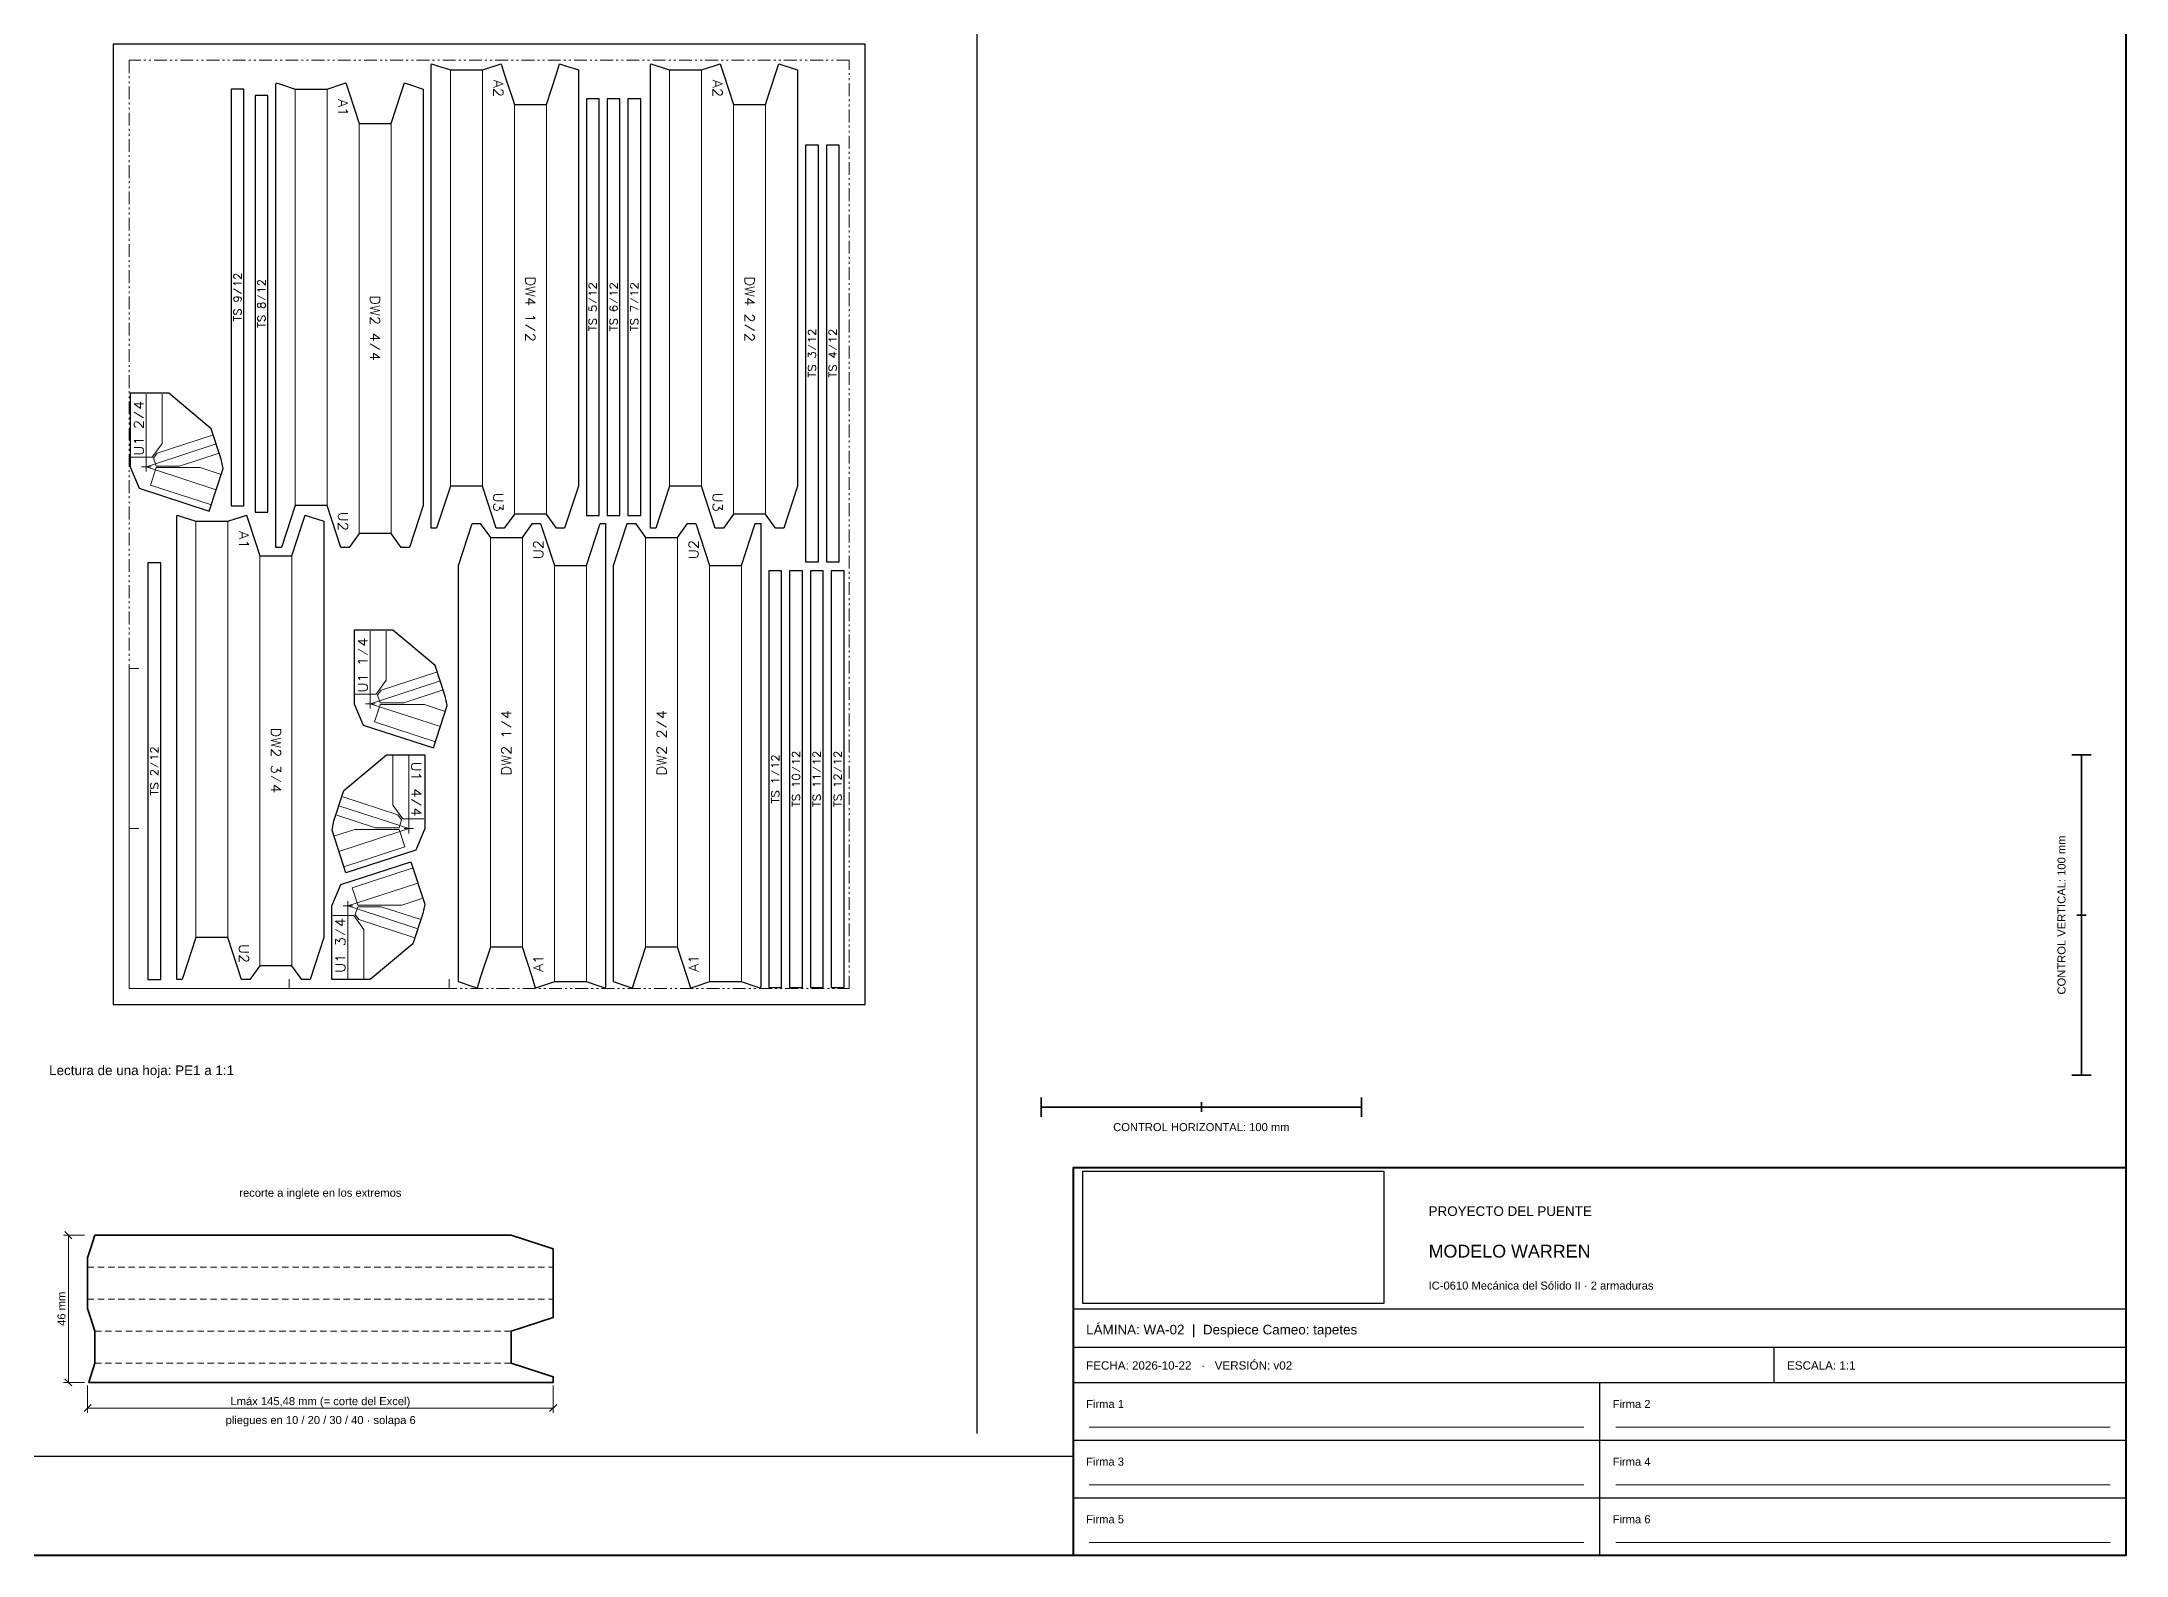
# Model space of a CAD drawing. Header units: millimetres. Extents: x 10 to 1179, y 10 to 831.
# Drawn here: x 528 to 1179, y 10 to 483 of the extents above; entities that cross this region are included whole.
import ezdxf

# ---------------------------------------------------------------- set-up
doc = ezdxf.new("R2010")
doc.units = ezdxf.units.MM
doc.linetypes.add('LT_PLIEGUE', pattern=[3.2, 2, -1.2])
doc.linetypes.add('LT_ZONA_UTIL', pattern=[8.2, 4, -1, 0.6, -1, 0.6, -1])
for name, color, linetype, lineweight in [('C_CORTE', 1, 'CONTINUOUS', 25), ('C_EJE', 4, 'CONTINUOUS', 13), ('C_PLIEGUE', 3, 'CONTINUOUS', 15), ('C_ROTULO', 5, 'CONTINUOUS', 13), ('CAJETIN', 7, 'CONTINUOUS', 30), ('CONTROL', 7, 'CONTINUOUS', 35), ('CORTE', 7, 'CONTINUOUS', 35), ('COTA', 7, 'CONTINUOUS', 13), ('MARCO', 7, 'CONTINUOUS', 40), ('MARCO_HOJA', 8, 'CONTINUOUS', 25), ('PLIEGUE', 7, 'LT_PLIEGUE', 18), ('TEXTO', 7, 'CONTINUOUS', 18), ('ZONA_UTIL', 5, 'LT_ZONA_UTIL', 18)]:
    doc.layers.add(name, color=color, linetype=linetype, lineweight=lineweight)
doc.styles.add('PLANO', font='arial.ttf')
picture_1 = doc.add_image_def('image1.png', size_in_pixel=(433, 190))

msp = doc.modelspace()

# ---------------------------------------------------------------- linework, layer by layer
at = {"layer": 'C_CORTE'}
for points in [[(695.35, 474.01), (695.35, 343.97), (691.07, 330.85), (691.07, 330.85), (689.5, 330.85), (688.48, 330.85), (688.48, 330.85), (685.35, 335.17), (685.35, 335.17), (675.35, 335.17), (675.35, 335.17), (672.22, 330.85), (672.22, 330.85), (671.2, 330.85), (669.63, 330.85), (669.63, 330.85), (665.35, 343.97), (665.35, 343.97), (655.35, 343.97), (655.35, 343.97), (651.07, 330.85), (651.07, 330.85), (649.5, 330.85), (649.35, 330.85), (649.35, 475.46), (649.5, 475.92), (649.5, 475.92), (651.07, 475.41), (655.35, 474.01), (665.35, 474.01), (669.63, 475.41), (671.2, 475.92), (671.2, 475.92), (672.22, 472.8), (672.22, 472.8), (675.35, 463.2), (675.35, 463.2), (685.35, 463.2), (685.35, 463.2), (688.48, 472.8), (688.48, 472.8), (689.5, 475.92), (689.5, 475.92), (691.07, 475.41)], [(763.85, 474.01), (763.85, 343.97), (759.57, 330.85), (759.57, 330.85), (758, 330.85), (756.98, 330.85), (756.98, 330.85), (753.85, 335.17), (753.85, 335.17), (743.85, 335.17), (743.85, 335.17), (740.72, 330.85), (740.72, 330.85), (739.7, 330.85), (738.13, 330.85), (738.13, 330.85), (733.85, 343.97), (733.85, 343.97), (723.85, 343.97), (723.85, 343.97), (719.57, 330.85), (719.57, 330.85), (718, 330.85), (717.85, 330.85), (717.85, 475.46), (718, 475.92), (718, 475.92), (719.57, 475.41), (723.85, 474.01), (733.85, 474.01), (738.13, 475.41), (739.7, 475.92), (739.7, 475.92), (740.72, 472.8), (740.72, 472.8), (743.85, 463.2), (743.85, 463.2), (753.85, 463.2), (753.85, 463.2), (756.98, 472.8), (756.98, 472.8), (758, 475.92), (758, 475.92), (759.57, 475.41)], [(646.85, 468.01), (646.85, 337.97), (642.57, 324.85), (642.57, 324.85), (641, 324.85), (639.98, 324.85), (639.98, 324.85), (636.85, 329.17), (636.85, 329.17), (626.85, 329.17), (626.85, 329.17), (623.72, 324.85), (623.72, 324.85), (622.7, 324.85), (621.13, 324.85), (621.13, 324.85), (616.85, 337.97), (616.85, 337.97), (606.85, 337.97), (606.85, 337.97), (602.57, 324.85), (602.57, 324.85), (601, 324.85), (600.85, 324.85), (600.85, 469.46), (601, 469.92), (601, 469.92), (602.57, 469.41), (606.85, 468.01), (616.85, 468.01), (621.13, 469.41), (622.7, 469.92), (622.7, 469.92), (623.72, 466.8), (623.72, 466.8), (626.85, 457.2), (626.85, 457.2), (636.85, 457.2), (636.85, 457.2), (639.98, 466.8), (639.98, 466.8), (641, 469.92), (641, 469.92), (642.57, 469.41)], [(590.85, 337.85), (590.85, 467.99), (586.85, 467.99), (586.85, 337.85)], [(598.35, 335.85), (598.35, 465.99), (594.35, 465.99), (594.35, 335.85)], [(701.85, 334.85), (701.85, 464.99), (697.85, 464.99), (697.85, 334.85)], [(708.35, 334.85), (708.35, 464.99), (704.35, 464.99), (704.35, 334.85)], [(714.85, 334.85), (714.85, 464.99), (710.85, 464.99), (710.85, 334.85)], [(770.35, 320.35), (770.35, 450.49), (766.35, 450.49), (766.35, 320.35)], [(776.85, 320.35), (776.85, 450.49), (772.85, 450.49), (772.85, 320.35)], [(580.05, 336.2), (584.35, 349.5), (583.75, 352.4), (580.65, 361.9), (567.35, 373), (555.35, 373), (555.35, 350), (558.15, 343.3)], [(615.85, 333.01), (615.85, 202.97), (611.57, 189.85), (611.57, 189.85), (610, 189.85), (608.98, 189.85), (608.98, 189.85), (605.85, 194.17), (605.85, 194.17), (595.85, 194.17), (595.85, 194.17), (592.72, 189.85), (592.72, 189.85), (591.7, 189.85), (590.13, 189.85), (590.13, 189.85), (585.85, 202.97), (585.85, 202.97), (575.85, 202.97), (575.85, 202.97), (571.57, 189.85), (571.57, 189.85), (570, 189.85), (569.85, 189.85), (569.85, 334.46), (570, 334.92), (570, 334.92), (571.57, 334.41), (575.85, 333.01), (585.85, 333.01), (590.13, 334.41), (591.7, 334.92), (591.7, 334.92), (592.72, 331.8), (592.72, 331.8), (595.85, 322.2), (595.85, 322.2), (605.85, 322.2), (605.85, 322.2), (608.98, 331.8), (608.98, 331.8), (610, 334.92), (610, 334.92), (611.57, 334.41)], [(657.85, 189.11), (657.85, 319.15), (662.13, 332.27), (662.13, 332.27), (663.7, 332.27), (664.72, 332.27), (664.72, 332.27), (667.85, 327.96), (667.85, 327.96), (677.85, 327.96), (677.85, 327.96), (680.98, 332.27), (680.98, 332.27), (682, 332.27), (683.57, 332.27), (683.57, 332.27), (687.85, 319.15), (687.85, 319.15), (697.85, 319.15), (697.85, 319.15), (702.13, 332.27), (702.13, 332.27), (703.7, 332.27), (703.85, 332.27), (703.85, 187.67), (703.7, 187.2), (703.7, 187.2), (702.13, 187.71), (697.85, 189.11), (687.85, 189.11), (683.57, 187.71), (682, 187.2), (682, 187.2), (680.98, 190.33), (680.98, 190.33), (677.85, 199.92), (677.85, 199.92), (667.85, 199.92), (667.85, 199.92), (664.72, 190.33), (664.72, 190.33), (663.7, 187.2), (663.7, 187.2), (662.13, 187.71)], [(706.35, 189.11), (706.35, 319.15), (710.63, 332.27), (710.63, 332.27), (712.2, 332.27), (713.22, 332.27), (713.22, 332.27), (716.35, 327.96), (716.35, 327.96), (726.35, 327.96), (726.35, 327.96), (729.48, 332.27), (729.48, 332.27), (730.5, 332.27), (732.07, 332.27), (732.07, 332.27), (736.35, 319.15), (736.35, 319.15), (746.35, 319.15), (746.35, 319.15), (750.63, 332.27), (750.63, 332.27), (752.2, 332.27), (752.35, 332.27), (752.35, 187.67), (752.2, 187.2), (752.2, 187.2), (750.63, 187.71), (746.35, 189.11), (736.35, 189.11), (732.07, 187.71), (730.5, 187.2), (730.5, 187.2), (729.48, 190.33), (729.48, 190.33), (726.35, 199.92), (726.35, 199.92), (716.35, 199.92), (716.35, 199.92), (713.22, 190.33), (713.22, 190.33), (712.2, 187.2), (712.2, 187.2), (710.63, 187.71)], [(564.85, 189.85), (564.85, 319.99), (560.85, 319.99), (560.85, 189.85)], [(758.85, 187.35), (758.85, 317.49), (754.85, 317.49), (754.85, 187.35)], [(765.35, 187.35), (765.35, 317.49), (761.35, 317.49), (761.35, 187.35)], [(771.85, 187.35), (771.85, 317.49), (767.85, 317.49), (767.85, 187.35)], [(778.35, 187.35), (778.35, 317.49), (774.35, 317.49), (774.35, 187.35)], [(650.05, 262.2), (654.35, 275.5), (653.75, 278.4), (650.65, 287.9), (637.35, 299), (625.35, 299), (625.35, 276), (628.15, 269.3)], [(622.69, 223.2), (618.39, 236.5), (618.99, 239.4), (622.09, 248.9), (635.39, 260), (647.39, 260), (647.39, 237), (644.59, 230.3)], [(643.05, 226.65), (647.35, 213.35), (646.75, 210.45), (643.65, 200.95), (630.35, 189.85), (618.35, 189.85), (618.35, 212.85), (621.15, 219.55)]]:
    msp.add_lwpolyline(points, close=True, dxfattribs=at)
at = {"layer": 'C_EJE'}
for points in [[(560.35, 353), (560.35, 372.7)], [(565.35, 372.7), (565.35, 357.32), (562.22, 353), (560.35, 353)], [(563.2, 350.93), (562.62, 352.71), (563.75, 354.27), (580.99, 359.89)], [(560.35, 353), (555.65, 353)], [(560.35, 350), (560.35, 351.5), (560.35, 353)], [(563.2, 350.93), (581.92, 357.04)], [(582.85, 354.19), (570.78, 350.25), (563.42, 350.25), (563.2, 350.93)], [(560.35, 350), (558.85, 350)], [(560.35, 350), (563.2, 350.93)], [(560.35, 348.5), (560.35, 350)], [(563.2, 349.07), (560.35, 350)], [(561.85, 350), (560.35, 350)], [(580.38, 338.2), (561.65, 344.32), (563.2, 349.07)], [(563.2, 349.07), (563.42, 349.75), (577.23, 349.75), (583.46, 347.72)], [(581.92, 342.96), (563.2, 349.07)], [(630.35, 279), (630.35, 298.7)], [(635.35, 298.7), (635.35, 283.32), (632.22, 279), (630.35, 279)], [(633.2, 276.93), (632.62, 278.71), (633.75, 280.27), (650.99, 285.89)], [(633.2, 276.93), (651.92, 283.04)], [(652.85, 280.19), (640.78, 276.25), (633.42, 276.25), (633.2, 276.93)], [(630.35, 279), (625.65, 279)], [(630.35, 276), (628.85, 276)], [(630.35, 276), (630.35, 277.5), (630.35, 279)], [(630.35, 276), (633.2, 276.93)], [(630.35, 274.5), (630.35, 276)], [(633.2, 275.07), (630.35, 276)], [(631.85, 276), (630.35, 276)], [(650.38, 264.2), (631.65, 270.32), (633.2, 275.07)], [(633.2, 275.07), (633.42, 275.75), (647.23, 275.75), (653.46, 273.72)], [(651.92, 268.96), (633.2, 275.07)], [(637.39, 259.7), (637.39, 244.32), (640.53, 240), (642.39, 240)], [(642.39, 240), (642.39, 259.7)], [(619.89, 241.19), (631.96, 237.25), (639.32, 237.25), (639.54, 237.93)], [(639.54, 237.93), (620.82, 244.04)], [(639.54, 237.93), (640.12, 239.71), (638.99, 241.27), (621.75, 246.89)], [(639.54, 236.07), (639.32, 236.75), (625.51, 236.75), (619.29, 234.72)], [(620.82, 229.96), (639.54, 236.07)], [(622.36, 225.2), (641.09, 231.32), (639.54, 236.07)], [(642.39, 237), (639.54, 237.93)], [(639.54, 236.07), (642.39, 237)], [(640.89, 237), (642.39, 237)], [(642.39, 237), (642.39, 238.5), (642.39, 240)], [(642.39, 240), (647.09, 240)], [(642.39, 235.5), (642.39, 237)], [(642.39, 237), (643.89, 237)], [(643.38, 224.65), (624.65, 218.53), (626.2, 213.78)], [(644.92, 219.89), (626.2, 213.78)], [(626.2, 213.78), (626.42, 213.1), (640.23, 213.1), (646.46, 215.13)], [(623.35, 209.85), (618.65, 209.85)], [(623.35, 212.85), (621.85, 212.85)], [(623.35, 214.35), (623.35, 212.85)], [(626.2, 213.78), (623.35, 212.85)], [(624.85, 212.85), (623.35, 212.85)], [(623.35, 212.85), (623.35, 211.35), (623.35, 209.85)], [(623.35, 212.85), (626.2, 211.92)], [(623.35, 209.85), (623.35, 190.15)], [(628.35, 190.15), (628.35, 205.53), (625.22, 209.85), (623.35, 209.85)], [(626.2, 211.92), (625.62, 210.14), (626.75, 208.58), (643.99, 202.96)], [(645.85, 208.66), (633.78, 212.6), (626.42, 212.6), (626.2, 211.92)], [(626.2, 211.92), (644.92, 205.81)]]:
    msp.add_lwpolyline(points, dxfattribs=at)
at = {"layer": 'C_PLIEGUE'}
for points in [[(655.35, 474.01), (655.35, 343.97)], [(665.35, 474.01), (665.35, 343.97)], [(723.85, 474.01), (723.85, 343.97)], [(733.85, 474.01), (733.85, 343.97)], [(606.85, 468.01), (606.85, 337.97)], [(616.85, 468.01), (616.85, 337.97)], [(675.35, 463.2), (675.35, 335.17)], [(685.35, 463.2), (685.35, 335.17)], [(743.85, 463.2), (743.85, 335.17)], [(753.85, 463.2), (753.85, 335.17)], [(626.85, 457.2), (626.85, 329.17)], [(636.85, 457.2), (636.85, 329.17)], [(575.85, 333.01), (575.85, 202.97)], [(585.85, 333.01), (585.85, 202.97)], [(667.85, 199.92), (667.85, 327.96)], [(677.85, 199.92), (677.85, 327.96)], [(716.35, 199.92), (716.35, 327.96)], [(726.35, 199.92), (726.35, 327.96)], [(595.85, 322.2), (595.85, 194.17)], [(605.85, 322.2), (605.85, 194.17)], [(687.85, 189.11), (687.85, 319.15)], [(697.85, 189.11), (697.85, 319.15)], [(736.35, 189.11), (736.35, 319.15)], [(746.35, 189.11), (746.35, 319.15)]]:
    msp.add_lwpolyline(points, dxfattribs=at)
at = {"layer": 'C_ROTULO'}
for points in [[(671.85, 469.63), (668.85, 470.78)], [(671.85, 469.63), (668.85, 468.49)], [(669.85, 470.35), (669.85, 468.92)], [(740.35, 469.63), (737.35, 470.78)], [(740.35, 469.63), (737.35, 468.49)], [(738.35, 470.35), (738.35, 468.92)], [(623.35, 463.63), (620.35, 464.78)], [(623.35, 463.63), (620.35, 462.49)], [(621.35, 464.35), (621.35, 462.92)], [(671.14, 467.78), (671.28, 467.78), (671.56, 467.63), (671.71, 467.49), (671.85, 467.21), (671.85, 466.63), (671.71, 466.35), (671.56, 466.21), (671.28, 466.06), (670.99, 466.06), (670.71, 466.21), (670.28, 466.49), (668.85, 467.92), (668.85, 465.92)], [(739.64, 467.78), (739.78, 467.78), (740.06, 467.63), (740.21, 467.49), (740.35, 467.21), (740.35, 466.63), (740.21, 466.35), (740.06, 466.21), (739.78, 466.06), (739.49, 466.06), (739.21, 466.21), (738.78, 466.49), (737.35, 467.92), (737.35, 465.92)], [(622.78, 461.49), (622.92, 461.21), (623.35, 460.78), (620.35, 460.78)], [(588.22, 408.86), (588.11, 408.86), (587.88, 408.98), (587.76, 409.09), (587.65, 409.32), (587.65, 409.78), (587.76, 410), (587.88, 410.12), (588.11, 410.23), (588.34, 410.23), (588.56, 410.12), (588.91, 409.89), (590.05, 408.75), (590.05, 410.35)], [(588.11, 406.8), (587.99, 407.03), (587.65, 407.38), (590.05, 407.38)], [(587.65, 405.55), (590.05, 404.18)], [(595.72, 406.86), (595.61, 406.86), (595.38, 406.98), (595.26, 407.09), (595.15, 407.32), (595.15, 407.78), (595.26, 408), (595.38, 408.12), (595.61, 408.23), (595.84, 408.23), (596.06, 408.12), (596.41, 407.89), (597.55, 406.75), (597.55, 408.35)], [(595.61, 404.8), (595.49, 405.03), (595.15, 405.38), (597.55, 405.38)], [(681.85, 408.9), (678.85, 408.9)], [(681.85, 408.9), (681.85, 407.9), (681.71, 407.47), (681.42, 407.18), (681.14, 407.04), (680.71, 406.9), (679.99, 406.9), (679.56, 407.04), (679.28, 407.18), (678.99, 407.47), (678.85, 407.9), (678.85, 408.9)], [(681.85, 406.18), (678.85, 405.47)], [(681.85, 404.76), (678.85, 405.47)], [(681.85, 404.76), (678.85, 404.04)], [(681.85, 403.33), (678.85, 404.04)], [(699.22, 405.86), (699.11, 405.86), (698.88, 405.98), (698.76, 406.09), (698.65, 406.32), (698.65, 406.78), (698.76, 407), (698.88, 407.12), (699.11, 407.23), (699.34, 407.23), (699.56, 407.12), (699.91, 406.89), (701.05, 405.75), (701.05, 407.35)], [(699.11, 403.8), (698.99, 404.03), (698.65, 404.38), (701.05, 404.38)], [(705.72, 405.86), (705.61, 405.86), (705.38, 405.98), (705.26, 406.09), (705.15, 406.32), (705.15, 406.78), (705.26, 407), (705.38, 407.12), (705.61, 407.23), (705.84, 407.23), (706.06, 407.12), (706.41, 406.89), (707.55, 405.75), (707.55, 407.35)], [(705.61, 403.8), (705.49, 404.03), (705.15, 404.38), (707.55, 404.38)], [(712.22, 405.86), (712.11, 405.86), (711.88, 405.98), (711.76, 406.09), (711.65, 406.32), (711.65, 406.78), (711.76, 407), (711.88, 407.12), (712.11, 407.23), (712.34, 407.23), (712.56, 407.12), (712.91, 406.89), (714.05, 405.75), (714.05, 407.35)], [(712.11, 403.8), (711.99, 404.03), (711.65, 404.38), (714.05, 404.38)], [(750.35, 408.9), (747.35, 408.9)], [(750.35, 408.9), (750.35, 407.9), (750.21, 407.47), (749.92, 407.18), (749.64, 407.04), (749.21, 406.9), (748.49, 406.9), (748.06, 407.04), (747.78, 407.18), (747.49, 407.47), (747.35, 407.9), (747.35, 408.9)], [(750.35, 406.18), (747.35, 405.47)], [(750.35, 404.76), (747.35, 405.47)], [(750.35, 404.76), (747.35, 404.04)], [(750.35, 403.33), (747.35, 404.04)], [(588.45, 403.15), (588.79, 403.03), (589.02, 402.8), (589.14, 402.46), (589.14, 402.35), (589.02, 402), (588.79, 401.78), (588.45, 401.66), (588.34, 401.66), (587.99, 401.78), (587.76, 402), (587.65, 402.35), (587.65, 402.46), (587.76, 402.8), (587.99, 403.03), (588.45, 403.15), (589.02, 403.15), (589.59, 403.03), (589.94, 402.8), (590.05, 402.46), (590.05, 402.23), (589.94, 401.89), (589.71, 401.78)], [(587.99, 399.15), (587.76, 398.92), (587.65, 398.58), (587.65, 398.12), (587.76, 397.78), (587.99, 397.55), (588.22, 397.55), (588.45, 397.66), (588.56, 397.78), (588.68, 398), (588.91, 398.69), (589.02, 398.92), (589.14, 399.03), (589.36, 399.15), (589.71, 399.15), (589.94, 398.92), (590.05, 398.58), (590.05, 398.12), (589.94, 397.78), (589.71, 397.55)], [(595.15, 403.55), (597.55, 402.18)], [(595.15, 400.23), (595.26, 399.89), (595.49, 399.78), (595.72, 399.78), (595.95, 399.89), (596.06, 400.12), (596.18, 400.58), (596.29, 400.92), (596.52, 401.15), (596.75, 401.26), (597.09, 401.26), (597.32, 401.15), (597.44, 401.03), (597.55, 400.69), (597.55, 400.23), (597.44, 399.89), (597.32, 399.78), (597.09, 399.66), (596.75, 399.66), (596.52, 399.78), (596.29, 400), (596.18, 400.35), (596.06, 400.8), (595.95, 401.03), (595.72, 401.15), (595.49, 401.15), (595.26, 401.03), (595.15, 400.69), (595.15, 400.23)], [(633.35, 402.97), (630.35, 402.97)], [(633.35, 402.97), (633.35, 401.97), (633.21, 401.54), (632.92, 401.26), (632.64, 401.11), (632.21, 400.97), (631.49, 400.97), (631.06, 401.11), (630.78, 401.26), (630.49, 401.54), (630.35, 401.97), (630.35, 402.97)], [(633.35, 400.26), (630.35, 399.54)], [(633.35, 398.83), (630.35, 399.54)], [(633.35, 398.83), (630.35, 398.11)], [(633.35, 397.4), (630.35, 398.11)], [(681.85, 401.18), (678.85, 401.18)], [(681.85, 401.18), (679.85, 402.61), (679.85, 400.47)], [(698.65, 402.55), (701.05, 401.18)], [(698.65, 400.03), (698.65, 398.89), (699.68, 398.78), (699.56, 398.89), (699.45, 399.23), (699.45, 399.58), (699.56, 399.92), (699.79, 400.15), (700.14, 400.26), (700.36, 400.26), (700.71, 400.15), (700.94, 399.92), (701.05, 399.58), (701.05, 399.23), (700.94, 398.89), (700.82, 398.78), (700.59, 398.66)], [(705.15, 402.55), (707.55, 401.18)], [(705.49, 400.15), (705.26, 400.03), (705.15, 399.69), (705.15, 399.46), (705.26, 399.12), (705.61, 398.89), (706.18, 398.78), (706.75, 398.78), (707.21, 398.89), (707.44, 399.12), (707.55, 399.46), (707.55, 399.58), (707.44, 399.92), (707.21, 400.15), (706.86, 400.26), (706.75, 400.26), (706.41, 400.15), (706.18, 399.92), (706.06, 399.58), (706.06, 399.46), (706.18, 399.12), (706.41, 398.89), (706.75, 398.78)], [(711.65, 402.55), (714.05, 401.18)], [(711.65, 400.26), (714.05, 399.12)], [(711.65, 398.66), (711.65, 400.26)], [(750.35, 401.18), (747.35, 401.18)], [(749.64, 397.33), (749.78, 397.33), (750.06, 397.18), (750.21, 397.04), (750.35, 396.76), (750.35, 396.18), (750.21, 395.9), (750.06, 395.76), (749.78, 395.61), (749.49, 395.61), (749.21, 395.76), (748.78, 396.04), (747.35, 397.47), (747.35, 395.47)], [(750.35, 401.18), (748.35, 402.61), (748.35, 400.47)], [(587.65, 395.49), (587.65, 397.09)], [(587.65, 396.29), (590.05, 396.29)], [(595.49, 397.15), (595.26, 396.92), (595.15, 396.58), (595.15, 396.12), (595.26, 395.78), (595.49, 395.55), (595.72, 395.55), (595.95, 395.66), (596.06, 395.78), (596.18, 396), (596.41, 396.69), (596.52, 396.92), (596.64, 397.03), (596.86, 397.15), (597.21, 397.15), (597.44, 396.92), (597.55, 396.58), (597.55, 396.12), (597.44, 395.78), (597.21, 395.55)], [(595.15, 393.49), (595.15, 395.09)], [(595.15, 394.29), (597.55, 394.29)], [(632.64, 396.54), (632.78, 396.54), (633.06, 396.4), (633.21, 396.26), (633.35, 395.97), (633.35, 395.4), (633.21, 395.11), (633.06, 394.97), (632.78, 394.83), (632.49, 394.83), (632.21, 394.97), (631.78, 395.26), (630.35, 396.68), (630.35, 394.68)], [(633.35, 390.11), (631.35, 391.54), (631.35, 389.4)], [(681.28, 397.04), (681.42, 396.76), (681.85, 396.33), (678.85, 396.33)], [(681.85, 392.61), (678.85, 394.33)], [(681.14, 391.33), (681.28, 391.33), (681.56, 391.18), (681.71, 391.04), (681.85, 390.76), (681.85, 390.18), (681.71, 389.9), (681.56, 389.76), (681.28, 389.61), (680.99, 389.61), (680.71, 389.76), (680.28, 390.04), (678.85, 391.47), (678.85, 389.47)], [(698.99, 396.15), (698.76, 395.92), (698.65, 395.58), (698.65, 395.12), (698.76, 394.78), (698.99, 394.55), (699.22, 394.55), (699.45, 394.66), (699.56, 394.78), (699.68, 395), (699.91, 395.69), (700.02, 395.92), (700.14, 396.03), (700.36, 396.15), (700.71, 396.15), (700.94, 395.92), (701.05, 395.58), (701.05, 395.12), (700.94, 394.78), (700.71, 394.55)], [(698.65, 392.49), (698.65, 394.09)], [(698.65, 393.29), (701.05, 393.29)], [(705.49, 396.15), (705.26, 395.92), (705.15, 395.58), (705.15, 395.12), (705.26, 394.78), (705.49, 394.55), (705.72, 394.55), (705.95, 394.66), (706.06, 394.78), (706.18, 395), (706.41, 395.69), (706.52, 395.92), (706.64, 396.03), (706.86, 396.15), (707.21, 396.15), (707.44, 395.92), (707.55, 395.58), (707.55, 395.12), (707.44, 394.78), (707.21, 394.55)], [(705.15, 392.49), (705.15, 394.09)], [(705.15, 393.29), (707.55, 393.29)], [(711.99, 396.15), (711.76, 395.92), (711.65, 395.58), (711.65, 395.12), (711.76, 394.78), (711.99, 394.55), (712.22, 394.55), (712.45, 394.66), (712.56, 394.78), (712.68, 395), (712.91, 395.69), (713.02, 395.92), (713.14, 396.03), (713.36, 396.15), (713.71, 396.15), (713.94, 395.92), (714.05, 395.58), (714.05, 395.12), (713.94, 394.78), (713.71, 394.55)], [(711.65, 392.49), (711.65, 394.09)], [(711.65, 393.29), (714.05, 393.29)], [(750.35, 392.61), (747.35, 394.33)], [(749.64, 391.33), (749.78, 391.33), (750.06, 391.18), (750.21, 391.04), (750.35, 390.76), (750.35, 390.18), (750.21, 389.9), (750.06, 389.76), (749.78, 389.61), (749.49, 389.61), (749.21, 389.76), (748.78, 390.04), (747.35, 391.47), (747.35, 389.47)], [(767.72, 391.36), (767.61, 391.36), (767.38, 391.48), (767.26, 391.59), (767.15, 391.82), (767.15, 392.28), (767.26, 392.5), (767.38, 392.62), (767.61, 392.73), (767.84, 392.73), (768.06, 392.62), (768.41, 392.39), (769.55, 391.25), (769.55, 392.85)], [(774.22, 391.36), (774.11, 391.36), (773.88, 391.48), (773.76, 391.59), (773.65, 391.82), (773.65, 392.28), (773.76, 392.5), (773.88, 392.62), (774.11, 392.73), (774.34, 392.73), (774.56, 392.62), (774.91, 392.39), (776.05, 391.25), (776.05, 392.85)], [(633.35, 390.11), (630.35, 390.11)], [(633.35, 386.68), (630.35, 388.4)], [(633.35, 384.11), (631.35, 385.54), (631.35, 383.4)], [(767.61, 389.3), (767.49, 389.53), (767.15, 389.88), (769.55, 389.88)], [(767.15, 388.05), (769.55, 386.68)], [(767.15, 384.39), (767.15, 385.65), (768.06, 384.96), (768.06, 385.3), (768.18, 385.53), (768.29, 385.65), (768.64, 385.76), (768.86, 385.76), (769.21, 385.65), (769.44, 385.42), (769.55, 385.08), (769.55, 384.73), (769.44, 384.39), (769.32, 384.28), (769.09, 384.16)], [(774.11, 389.3), (773.99, 389.53), (773.65, 389.88), (776.05, 389.88)], [(773.65, 388.05), (776.05, 386.68)], [(773.65, 385.3), (775.25, 384.16), (775.25, 385.88)], [(773.65, 385.3), (776.05, 385.3)], [(633.35, 384.11), (630.35, 384.11)], [(767.49, 381.65), (767.26, 381.42), (767.15, 381.08), (767.15, 380.62), (767.26, 380.28), (767.49, 380.05), (767.72, 380.05), (767.95, 380.16), (768.06, 380.28), (768.18, 380.5), (768.41, 381.19), (768.52, 381.42), (768.64, 381.53), (768.86, 381.65), (769.21, 381.65), (769.44, 381.42), (769.55, 381.08), (769.55, 380.62), (769.44, 380.28), (769.21, 380.05)], [(767.15, 377.99), (767.15, 379.59)], [(767.15, 378.79), (769.55, 378.79)], [(773.99, 381.65), (773.76, 381.42), (773.65, 381.08), (773.65, 380.62), (773.76, 380.28), (773.99, 380.05), (774.22, 380.05), (774.45, 380.16), (774.56, 380.28), (774.68, 380.5), (774.91, 381.19), (775.02, 381.42), (775.14, 381.53), (775.36, 381.65), (775.71, 381.65), (775.94, 381.42), (776.05, 381.08), (776.05, 380.62), (775.94, 380.28), (775.71, 380.05)], [(773.65, 377.99), (773.65, 379.59)], [(773.65, 378.79), (776.05, 378.79)], [(556.52, 369.64), (558.52, 368.21), (558.52, 370.35)], [(556.52, 369.64), (559.52, 369.64)], [(556.52, 367.07), (559.52, 365.35)], [(557.24, 362.35), (557.1, 362.35), (556.81, 362.49), (556.67, 362.64), (556.52, 362.92), (556.52, 363.49), (556.67, 363.78), (556.81, 363.92), (557.1, 364.07), (557.38, 364.07), (557.67, 363.92), (558.1, 363.64), (559.52, 362.21), (559.52, 364.21)], [(557.1, 357.49), (556.95, 357.78), (556.52, 358.21), (559.52, 358.21)], [(556.52, 354.07), (558.67, 354.07), (559.1, 354.21), (559.38, 354.49), (559.52, 354.92), (559.52, 355.21), (559.38, 355.64), (559.1, 355.92), (558.67, 356.07), (556.52, 356.07)], [(671.85, 341.4), (669.71, 341.4), (669.28, 341.26), (668.99, 340.97), (668.85, 340.54), (668.85, 340.26), (668.99, 339.83), (669.28, 339.54), (669.71, 339.4), (671.85, 339.4)], [(740.35, 341.4), (738.21, 341.4), (737.78, 341.26), (737.49, 340.97), (737.35, 340.54), (737.35, 340.26), (737.49, 339.83), (737.78, 339.54), (738.21, 339.4), (740.35, 339.4)], [(623.35, 335.4), (621.21, 335.4), (620.78, 335.26), (620.49, 334.97), (620.35, 334.54), (620.35, 334.26), (620.49, 333.83), (620.78, 333.54), (621.21, 333.4), (623.35, 333.4)], [(622.64, 332.26), (622.78, 332.26), (623.06, 332.11), (623.21, 331.97), (623.35, 331.68), (623.35, 331.11), (623.21, 330.83), (623.06, 330.68), (622.78, 330.54), (622.49, 330.54), (622.21, 330.68), (621.78, 330.97), (620.35, 332.4), (620.35, 330.4)], [(671.85, 338.11), (671.85, 336.54), (670.71, 337.4), (670.71, 336.97), (670.56, 336.68), (670.42, 336.54), (669.99, 336.4), (669.71, 336.4), (669.28, 336.54), (668.99, 336.83), (668.85, 337.26), (668.85, 337.68), (668.99, 338.11), (669.14, 338.26), (669.42, 338.4)], [(740.35, 338.11), (740.35, 336.54), (739.21, 337.4), (739.21, 336.97), (739.06, 336.68), (738.92, 336.54), (738.49, 336.4), (738.21, 336.4), (737.78, 336.54), (737.49, 336.83), (737.35, 337.26), (737.35, 337.68), (737.49, 338.11), (737.64, 338.26), (737.92, 338.4)], [(592.35, 328.63), (589.35, 329.78)], [(592.35, 328.63), (589.35, 327.49)], [(591.78, 326.49), (591.92, 326.21), (592.35, 325.78), (589.35, 325.78)], [(590.35, 329.35), (590.35, 327.92)], [(682.06, 324.87), (681.92, 324.87), (681.64, 325.01), (681.49, 325.15), (681.35, 325.44), (681.35, 326.01), (681.49, 326.3), (681.64, 326.44), (681.92, 326.58), (682.21, 326.58), (682.49, 326.44), (682.92, 326.15), (684.35, 324.72), (684.35, 326.72)], [(730.56, 324.87), (730.42, 324.87), (730.14, 325.01), (729.99, 325.15), (729.85, 325.44), (729.85, 326.01), (729.99, 326.3), (730.14, 326.44), (730.42, 326.58), (730.71, 326.58), (730.99, 326.44), (731.42, 326.15), (732.85, 324.72), (732.85, 326.72)], [(681.35, 321.72), (683.49, 321.72), (683.92, 321.87), (684.21, 322.15), (684.35, 322.58), (684.35, 322.87), (684.21, 323.3), (683.92, 323.58), (683.49, 323.72), (681.35, 323.72)], [(729.85, 321.72), (731.99, 321.72), (732.42, 321.87), (732.71, 322.15), (732.85, 322.58), (732.85, 322.87), (732.71, 323.3), (732.42, 323.58), (731.99, 323.72), (729.85, 323.72)], [(626.52, 295.64), (628.52, 294.21), (628.52, 296.35)], [(626.52, 295.64), (629.52, 295.64)], [(555, 187), (555, 287)], [(555, 287), (558, 287)], [(626.52, 293.07), (629.52, 291.35)], [(627.1, 288.64), (626.95, 288.92), (626.52, 289.35), (629.52, 289.35)], [(627.1, 283.49), (626.95, 283.78), (626.52, 284.21), (629.52, 284.21)], [(626.52, 280.07), (628.67, 280.07), (629.1, 280.21), (629.38, 280.49), (629.52, 280.92), (629.52, 281.21), (629.38, 281.64), (629.1, 281.92), (628.67, 282.07), (626.52, 282.07)], [(671.35, 273.01), (673.35, 271.58), (673.35, 273.72)], [(719.85, 273.01), (721.85, 271.58), (721.85, 273.72)], [(602.35, 267.97), (599.35, 267.97)], [(602.35, 267.97), (602.35, 266.97), (602.21, 266.54), (601.92, 266.26), (601.64, 266.11), (601.21, 265.97), (600.49, 265.97), (600.06, 266.11), (599.78, 266.26), (599.49, 266.54), (599.35, 266.97), (599.35, 267.97)], [(671.35, 273.01), (674.35, 273.01)], [(671.35, 270.44), (674.35, 268.72)], [(719.85, 273.01), (722.85, 273.01)], [(719.85, 270.44), (722.85, 268.72)], [(720.56, 265.72), (720.42, 265.72), (720.14, 265.87), (719.99, 266.01), (719.85, 266.3), (719.85, 266.87), (719.99, 267.15), (720.14, 267.3), (720.42, 267.44), (720.71, 267.44), (720.99, 267.3), (721.42, 267.01), (722.85, 265.58), (722.85, 267.58)], [(562.22, 260.86), (562.11, 260.86), (561.88, 260.98), (561.76, 261.09), (561.65, 261.32), (561.65, 261.78), (561.76, 262), (561.88, 262.12), (562.11, 262.23), (562.34, 262.23), (562.56, 262.12), (562.91, 261.89), (564.05, 260.75), (564.05, 262.35)], [(602.35, 265.26), (599.35, 264.54)], [(602.35, 263.83), (599.35, 264.54)], [(602.35, 263.83), (599.35, 263.11)], [(602.35, 262.4), (599.35, 263.11)], [(601.64, 261.54), (601.78, 261.54), (602.06, 261.4), (602.21, 261.26), (602.35, 260.97), (602.35, 260.4), (602.21, 260.11), (602.06, 259.97), (601.78, 259.83), (601.49, 259.83), (601.21, 259.97), (600.78, 260.26), (599.35, 261.68), (599.35, 259.68)], [(671.92, 266.01), (671.78, 266.3), (671.35, 266.72), (674.35, 266.72)], [(672.06, 260.58), (671.92, 260.58), (671.64, 260.72), (671.49, 260.87), (671.35, 261.15), (671.35, 261.72), (671.49, 262.01), (671.64, 262.15), (671.92, 262.3), (672.21, 262.3), (672.49, 262.15), (672.92, 261.87), (674.35, 260.44), (674.35, 262.44)], [(720.56, 260.58), (720.42, 260.58), (720.14, 260.72), (719.99, 260.87), (719.85, 261.15), (719.85, 261.72), (719.99, 262.01), (720.14, 262.15), (720.42, 262.3), (720.71, 262.3), (720.99, 262.15), (721.42, 261.87), (722.85, 260.44), (722.85, 262.44)], [(762.72, 259.5), (762.61, 259.5), (762.38, 259.62), (762.26, 259.73), (762.15, 259.96), (762.15, 260.42), (762.26, 260.65), (762.38, 260.76), (762.61, 260.88), (762.84, 260.88), (763.06, 260.76), (763.41, 260.53), (764.55, 259.39), (764.55, 260.99)], [(769.22, 259.5), (769.11, 259.5), (768.88, 259.62), (768.76, 259.73), (768.65, 259.96), (768.65, 260.42), (768.76, 260.65), (768.88, 260.76), (769.11, 260.88), (769.34, 260.88), (769.56, 260.76), (769.91, 260.53), (771.05, 259.39), (771.05, 260.99)], [(775.72, 259.5), (775.61, 259.5), (775.38, 259.62), (775.26, 259.73), (775.15, 259.96), (775.15, 260.42), (775.26, 260.65), (775.38, 260.76), (775.61, 260.88), (775.84, 260.88), (776.06, 260.76), (776.41, 260.53), (777.55, 259.39), (777.55, 260.99)], [(562.11, 258.8), (561.99, 259.03), (561.65, 259.38), (564.05, 259.38)], [(561.65, 257.55), (564.05, 256.18)], [(562.22, 253.78), (562.11, 253.78), (561.88, 253.89), (561.76, 254), (561.65, 254.23), (561.65, 254.69), (561.76, 254.92), (561.88, 255.03), (562.11, 255.15), (562.34, 255.15), (562.56, 255.03), (562.91, 254.8), (564.05, 253.66), (564.05, 255.26)], [(602.35, 256.26), (602.35, 254.68), (601.21, 255.54), (601.21, 255.11), (601.06, 254.83), (600.92, 254.68), (600.49, 254.54), (600.21, 254.54), (599.78, 254.68), (599.49, 254.97), (599.35, 255.4), (599.35, 255.83), (599.49, 256.26), (599.64, 256.4), (599.92, 256.54)], [(646.22, 257.34), (644.08, 257.34), (643.65, 257.2), (643.36, 256.92), (643.22, 256.49), (643.22, 256.2), (643.36, 255.77), (643.65, 255.49), (644.08, 255.34), (646.22, 255.34)], [(671.35, 259.72), (674.35, 259.01)], [(671.35, 258.3), (674.35, 259.01)], [(671.35, 258.3), (674.35, 257.58)], [(671.35, 256.87), (674.35, 257.58)], [(671.35, 254.15), (671.35, 255.15), (671.49, 255.58), (671.78, 255.87), (672.06, 256.01), (672.49, 256.15), (673.21, 256.15), (673.64, 256.01), (673.92, 255.87), (674.21, 255.58), (674.35, 255.15), (674.35, 254.15)], [(671.35, 254.15), (674.35, 254.15)], [(719.85, 259.72), (722.85, 259.01)], [(719.85, 258.3), (722.85, 259.01)], [(719.85, 258.3), (722.85, 257.58)], [(719.85, 256.87), (722.85, 257.58)], [(719.85, 254.15), (719.85, 255.15), (719.99, 255.58), (720.28, 255.87), (720.56, 256.01), (720.99, 256.15), (721.71, 256.15), (722.14, 256.01), (722.42, 255.87), (722.71, 255.58), (722.85, 255.15), (722.85, 254.15)], [(719.85, 254.15), (722.85, 254.15)], [(756.22, 258.36), (756.11, 258.36), (755.88, 258.48), (755.76, 258.59), (755.65, 258.82), (755.65, 259.28), (755.76, 259.5), (755.88, 259.62), (756.11, 259.73), (756.34, 259.73), (756.56, 259.62), (756.91, 259.39), (758.05, 258.25), (758.05, 259.85)], [(756.11, 256.3), (755.99, 256.53), (755.65, 256.88), (758.05, 256.88)], [(755.65, 255.05), (758.05, 253.68)], [(762.61, 257.45), (762.49, 257.68), (762.15, 258.02), (764.55, 258.02)], [(762.15, 256.19), (764.55, 254.82)], [(769.11, 257.45), (768.99, 257.68), (768.65, 258.02), (771.05, 258.02)], [(768.65, 256.19), (771.05, 254.82)], [(775.61, 257.45), (775.49, 257.68), (775.15, 258.02), (777.55, 258.02)], [(775.15, 256.19), (777.55, 254.82)], [(561.99, 251.15), (561.76, 250.92), (561.65, 250.58), (561.65, 250.12), (561.76, 249.78), (561.99, 249.55), (562.22, 249.55), (562.45, 249.66), (562.56, 249.78), (562.68, 250), (562.91, 250.69), (563.02, 250.92), (563.14, 251.03), (563.36, 251.15), (563.71, 251.15), (563.94, 250.92), (564.05, 250.58), (564.05, 250.12), (563.94, 249.78), (563.71, 249.55)], [(561.65, 247.49), (561.65, 249.09)], [(561.65, 248.29), (564.05, 248.29)], [(602.35, 251.68), (599.35, 253.4)], [(602.35, 249.11), (599.35, 249.11)], [(602.35, 249.11), (600.35, 250.54), (600.35, 248.4)], [(645.65, 253.92), (645.79, 253.63), (646.22, 253.2), (643.22, 253.2)], [(646.22, 247.77), (643.22, 247.77)], [(646.22, 247.77), (644.22, 249.2), (644.22, 247.06)], [(756.11, 251.5), (755.99, 251.73), (755.65, 252.08), (758.05, 252.08)], [(755.99, 248.65), (755.76, 248.42), (755.65, 248.08), (755.65, 247.62), (755.76, 247.28), (755.99, 247.05), (756.22, 247.05), (756.45, 247.16), (756.56, 247.28), (756.68, 247.5), (756.91, 248.19), (757.02, 248.42), (757.14, 248.53), (757.36, 248.65), (757.71, 248.65), (757.94, 248.42), (758.05, 248.08), (758.05, 247.62), (757.94, 247.28), (757.71, 247.05)], [(762.15, 252.99), (762.26, 252.65), (762.61, 252.42), (763.18, 252.3), (763.52, 252.3), (764.09, 252.42), (764.44, 252.65), (764.55, 252.99), (764.55, 253.22), (764.44, 253.56), (764.09, 253.79), (763.52, 253.9), (763.18, 253.9), (762.61, 253.79), (762.26, 253.56), (762.15, 253.22), (762.15, 252.99)], [(762.61, 250.36), (762.49, 250.59), (762.15, 250.93), (764.55, 250.93)], [(762.49, 247.5), (762.26, 247.28), (762.15, 246.93), (762.15, 246.48), (762.26, 246.13), (762.49, 245.9), (762.72, 245.9), (762.95, 246.02), (763.06, 246.13), (763.18, 246.36), (763.41, 247.05), (763.52, 247.28), (763.64, 247.39), (763.86, 247.5), (764.21, 247.5), (764.44, 247.28), (764.55, 246.93), (764.55, 246.48), (764.44, 246.13), (764.21, 245.9)], [(769.11, 252.65), (768.99, 252.88), (768.65, 253.22), (771.05, 253.22)], [(769.11, 250.36), (768.99, 250.59), (768.65, 250.93), (771.05, 250.93)], [(768.99, 247.5), (768.76, 247.28), (768.65, 246.93), (768.65, 246.48), (768.76, 246.13), (768.99, 245.9), (769.22, 245.9), (769.45, 246.02), (769.56, 246.13), (769.68, 246.36), (769.91, 247.05), (770.02, 247.28), (770.14, 247.39), (770.36, 247.5), (770.71, 247.5), (770.94, 247.28), (771.05, 246.93), (771.05, 246.48), (770.94, 246.13), (770.71, 245.9)], [(775.72, 252.42), (775.61, 252.42), (775.38, 252.53), (775.26, 252.65), (775.15, 252.88), (775.15, 253.33), (775.26, 253.56), (775.38, 253.68), (775.61, 253.79), (775.84, 253.79), (776.06, 253.68), (776.41, 253.45), (777.55, 252.3), (777.55, 253.9)], [(775.61, 250.36), (775.49, 250.59), (775.15, 250.93), (777.55, 250.93)], [(775.49, 247.5), (775.26, 247.28), (775.15, 246.93), (775.15, 246.48), (775.26, 246.13), (775.49, 245.9), (775.72, 245.9), (775.95, 246.02), (776.06, 246.13), (776.18, 246.36), (776.41, 247.05), (776.52, 247.28), (776.64, 247.39), (776.86, 247.5), (777.21, 247.5), (777.44, 247.28), (777.55, 246.93), (777.55, 246.48), (777.44, 246.13), (777.21, 245.9)], [(646.22, 244.34), (643.22, 246.06)], [(646.22, 241.77), (643.22, 241.77)], [(646.22, 241.77), (644.22, 243.2), (644.22, 241.06)], [(755.65, 244.99), (755.65, 246.59)], [(755.65, 245.79), (758.05, 245.79)], [(762.15, 243.85), (762.15, 245.45)], [(762.15, 244.65), (764.55, 244.65)], [(768.65, 243.85), (768.65, 245.45)], [(768.65, 244.65), (771.05, 244.65)], [(775.15, 243.85), (775.15, 245.45)], [(775.15, 244.65), (777.55, 244.65)], [(555, 237), (558, 237)], [(619.52, 208.08), (621.52, 206.65), (621.52, 208.79)], [(619.52, 208.08), (622.52, 208.08)], [(619.52, 205.51), (622.52, 203.79)], [(619.52, 200.94), (619.52, 202.51), (620.67, 201.65), (620.67, 202.08), (620.81, 202.36), (620.95, 202.51), (621.38, 202.65), (621.67, 202.65), (622.1, 202.51), (622.38, 202.22), (622.52, 201.79), (622.52, 201.36), (622.38, 200.94), (622.24, 200.79), (621.95, 200.65)], [(592.35, 200.4), (590.21, 200.4), (589.78, 200.26), (589.49, 199.97), (589.35, 199.54), (589.35, 199.26), (589.49, 198.83), (589.78, 198.54), (590.21, 198.4), (592.35, 198.4)], [(591.64, 197.26), (591.78, 197.26), (592.06, 197.11), (592.21, 196.97), (592.35, 196.68), (592.35, 196.11), (592.21, 195.83), (592.06, 195.68), (591.78, 195.54), (591.49, 195.54), (591.21, 195.68), (590.78, 195.97), (589.35, 197.4), (589.35, 195.4)], [(620.1, 195.94), (619.95, 196.22), (619.52, 196.65), (622.52, 196.65)], [(681.92, 195.63), (681.78, 195.92), (681.35, 196.35), (684.35, 196.35)], [(730.42, 195.63), (730.28, 195.92), (729.85, 196.35), (732.85, 196.35)], [(605, 187), (605, 190)], [(619.52, 192.51), (621.67, 192.51), (622.1, 192.65), (622.38, 192.94), (622.52, 193.36), (622.52, 193.65), (622.38, 194.08), (622.1, 194.36), (621.67, 194.51), (619.52, 194.51)], [(655, 187), (655, 190)], [(681.35, 193.49), (684.35, 194.63)], [(681.35, 193.49), (684.35, 192.35)], [(683.35, 192.78), (683.35, 194.2)], [(729.85, 193.49), (732.85, 194.63)], [(729.85, 193.49), (732.85, 192.35)], [(731.85, 192.78), (731.85, 194.2)], [(555, 187), (655, 187)]]:
    msp.add_lwpolyline(points, dxfattribs=at)
at = {"layer": 'CAJETIN'}
for p, q in [((820, 48), (820, 800)), ((850, 87), (1179, 87)), ((850, 75), (1179, 75)), ((1069, 64), (1069, 75)), ((850, 64), (1179, 64)), ((1014.5, 10), (1014.5, 64)), ((850, 46), (1179, 46)), ((10, 41), (850, 41)), ((850, 28), (1179, 28))]:
    msp.add_line(p, q, dxfattribs=at)
at = {"layer": 'CONTROL'}
for p, q in [((1162, 260), (1168, 260)), ((1165, 160), (1165, 260)), ((1163.5, 210), (1166.5, 210)), ((1162, 160), (1168, 160)), ((840, 147), (840, 153)), ((840, 150), (940, 150)), ((890, 148.5), (890, 151.5)), ((940, 147), (940, 153))]:
    msp.add_line(p, q, dxfattribs=at)
at = {"layer": 'CORTE'}
msp.add_lwpolyline([(544.31, 110), (674.35, 110), (687.48, 105.72), (687.48, 105.72), (687.48, 102.91), (687.48, 100), (687.48, 90), (687.48, 87.09), (687.48, 84.28), (687.48, 84.28), (674.35, 80), (674.35, 80), (674.35, 70), (674.35, 70), (687.48, 65.72), (687.48, 65.72), (687.48, 64), (542.36, 64), (542.92, 65.72), (544.31, 70), (544.31, 80), (542.92, 84.28), (542, 87.09), (542, 90), (542, 100), (542, 102.91), (542.92, 105.72)], close=True, dxfattribs=at)
at = {"layer": 'COTA'}
for p, q in [((537.1, 108.9), (534.9, 111.1)), ((541, 110), (534.5, 110)), ((536, 64), (536, 110)), ((541, 64), (534.5, 64)), ((537.1, 62.9), (534.9, 65.1)), ((542, 63), (542, 54.5)), ((687.48, 63), (687.48, 54.5)), ((540.9, 54.9), (543.1, 57.1)), ((542, 56), (687.48, 56)), ((686.38, 54.9), (688.58, 57.1)), ((855, 50), (1009.5, 50)), ((1019.5, 50), (1174, 50)), ((855, 32), (1009.5, 32)), ((1019.5, 32), (1174, 32)), ((855, 14), (1009.5, 14)), ((1019.5, 14), (1174, 14))]:
    msp.add_line(p, q, dxfattribs=at)
at = {"layer": 'MARCO'}
for points in [[(10, 10), (1179, 10), (1179, 831), (10, 831)], [(850, 10), (1179, 10), (1179, 131), (850, 131)]]:
    msp.add_lwpolyline(points, close=True, dxfattribs=at)
at = {"layer": 'MARCO_HOJA'}
msp.add_lwpolyline([(550, 182), (785, 182), (785, 482), (550, 482)], close=True, dxfattribs=at)
at = {"layer": 'PLIEGUE'}
for p, q in [((542, 100), (687.48, 100)), ((542, 90), (687.48, 90)), ((544.31, 80), (674.35, 80)), ((544.31, 70), (674.35, 70))]:
    msp.add_line(p, q, dxfattribs=at)
at = {"layer": 'ZONA_UTIL'}
msp.add_lwpolyline([(555, 187), (780, 187), (780, 477), (555, 477)], close=True, dxfattribs=at)

# ---------------------------------------------------------------- texts
at = {"layer": 'COTA', "style": 'PLANO'}
msp.add_text('46 mm', height=2.5, rotation=90, dxfattribs=at).set_placement((535.1, 81.66))
msp.add_text('Lmáx 145,48 mm (= corte del Excel)', height=2.5, dxfattribs=at).set_placement((586.65, 56.9))
at = {"layer": 'TEXTO', "style": 'PLANO'}
msp.add_text('CONTROL VERTICAL: 100 mm', height=2.5, rotation=90, dxfattribs=at).set_placement((1160, 185.17))
for s, height, p in [('Lectura de una hoja: PE1 a 1:1', 3, (530, 160)), ('CONTROL HORIZONTAL: 100 mm', 2.5, (862.45, 142.5)), ('recorte a inglete en los extremos', 2.5, (589.41, 122)), ('PROYECTO DEL PUENTE', 3, (961, 116)), ('MODELO WARREN', 4, (961, 103)), ('IC-0610 Mecánica del Sólido II · 2 armaduras', 2.5, (961, 93)), ('LÁMINA: WA-02  |  Despiece Cameo: tapetes', 3, (854, 79)), ('FECHA: 2026-10-22   ·   VERSIÓN: v02', 2.6, (854, 68)), ('ESCALA: 1:1', 2.6, (1073, 68)), ('Firma 1', 2.5, (854, 56)), ('Firma 2', 2.5, (1018.5, 56)), ('pliegues en 10 / 20 / 30 / 40 · solapa 6', 2.5, (585.13, 51)), ('Firma 3', 2.5, (854, 38)), ('Firma 4', 2.5, (1018.5, 38)), ('Firma 5', 2.5, (854, 20)), ('Firma 6', 2.5, (1018.5, 20))]:
    msp.add_text(s, height=height, dxfattribs=at).set_placement(p)

# ---------------------------------------------------------------- pictures from other files: only their frames are drawn
at = {"layer": 'CAJETIN'}
image = msp.add_image(picture_1, insert=(853, 88.7), size_in_units=(94, 41.25), dxfattribs=at)

doc.saveas('drawing.dxf')
